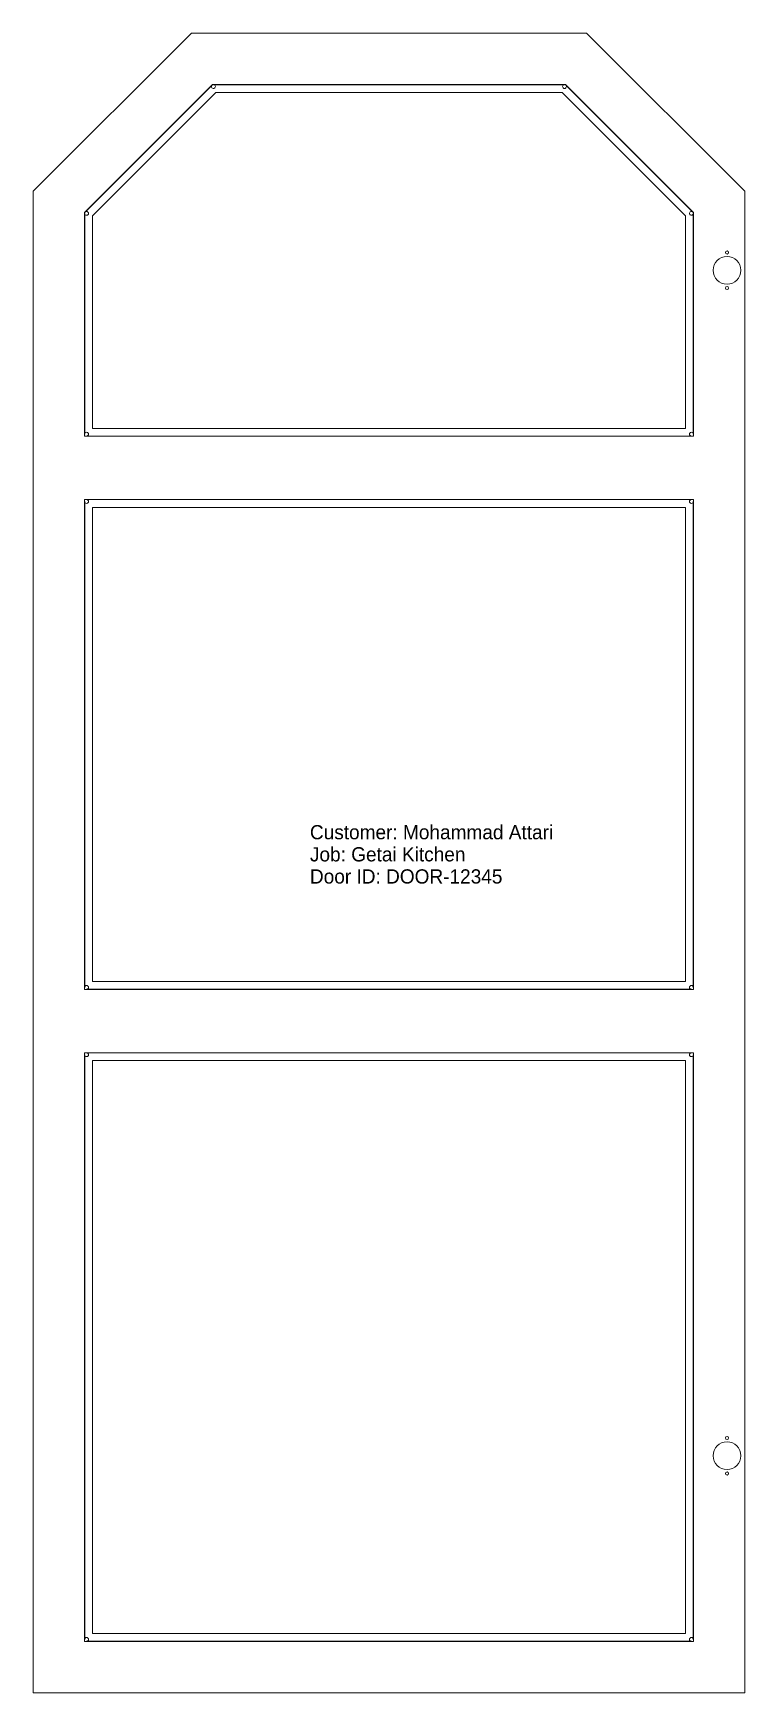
# Model space of a CAD drawing. Extents: x 0 to 900, y 0 to 2100.
import ezdxf

# ---------------------------------------------------------------- set-up
doc = ezdxf.new("R2010")
doc.units = 0
for name, color, linetype, lineweight in [('HINGE_CUPS', 3, 'Continuous', 0), ('HINGE_SCREW_HOLES', 3, 'Continuous', 0), ('INNER_PERIMETER_CUT', 1, 'Continuous', 0), ('INNER_REBATE', 1, 'Continuous', 0), ('panel', 2, 'Continuous', 0), ('PART_IDENTIFICATION', 7, 'Continuous', 0), ('PERIMETER_CUT', 5, 'Continuous', 0)]:
    doc.layers.add(name, color=color, linetype=linetype, lineweight=lineweight)

msp = doc.modelspace()

# ---------------------------------------------------------------- linework, layer by layer
at = {"layer": 'HINGE_CUPS'}
for centre in [(877.5, 1800), (877.5, 300)]:
    msp.add_circle(centre, 17.5, dxfattribs=at)
at = {"layer": 'HINGE_SCREW_HOLES'}
for centre in [(877.5, 1822.5), (877.5, 1777.5), (877.5, 322.5), (877.5, 277.5)]:
    msp.add_circle(centre, 2, dxfattribs=at)
at = {"layer": 'INNER_PERIMETER_CUT'}
for points in [[(75, 1600), (75, 1868.9), (231.1, 2025), (668.9, 2025), (825, 1868.9), (825, 1600)], [(75, 900), (75, 1500), (825, 1500), (825, 900)], [(75, 75), (75, 800), (825, 800), (825, 75)]]:
    msp.add_lwpolyline(points, close=True, dxfattribs=at)
at = {"layer": 'INNER_REBATE'}
for points in [[(65, 1590), (65, 1873.1), (226.9, 2035), (673.1, 2035), (835, 1873.1), (835, 1590)], [(65, 890), (65, 1510), (835, 1510), (835, 890)], [(65, 65), (65, 810), (835, 810), (835, 65)]]:
    msp.add_lwpolyline(points, close=True, dxfattribs=at)
at = {"layer": 'panel'}
for points in [[(67.6, 1590.2), (68.5, 1590.4), (69.3, 1590.9), (69.8, 1591.7), (70, 1592.6), (69.8, 1593.5), (69.3, 1594.3), (68.5, 1594.8), (67.6, 1595), (66.7, 1594.8), (65.9, 1594.3), (65.4, 1593.5), (65.2, 1592.6), (65.2, 1872), (65.4, 1871.1), (65.9, 1870.3), (66.7, 1869.8), (67.6, 1869.6), (68.5, 1869.8), (69.3, 1870.3), (69.8, 1871.1), (70, 1872), (69.8, 1872.9), (69.3, 1873.7), (68.5, 1874.2), (67.6, 1874.4), (66.7, 1874.2), (65.9, 1873.7), (226.3, 2034.1), (225.8, 2033.4), (225.6, 2032.6), (225.7, 2031.7), (226.1, 2030.9), (226.8, 2030.3), (227.6, 2030.1), (228.5, 2030.1), (229.3, 2030.4), (229.9, 2031), (230.3, 2031.8), (230.4, 2032.7), (230.1, 2033.5), (229.6, 2034.2), (228.9, 2034.7), (228, 2034.8), (672, 2034.8), (671.1, 2034.6), (670.3, 2034.1), (669.8, 2033.3), (669.6, 2032.4), (669.8, 2031.5), (670.3, 2030.7), (671.1, 2030.2), (672, 2030), (672.9, 2030.2), (673.7, 2030.7), (674.2, 2031.5), (674.4, 2032.4), (674.2, 2033.3), (673.7, 2034.1), (834.1, 1873.7), (833.4, 1874.2), (832.6, 1874.4), (831.7, 1874.3), (830.9, 1873.9), (830.3, 1873.2), (830.1, 1872.4), (830.1, 1871.5), (830.4, 1870.7), (831, 1870.1), (831.8, 1869.7), (832.7, 1869.6), (833.5, 1869.9), (834.2, 1870.4), (834.7, 1871.1), (834.8, 1872), (834.8, 1592.6), (834.6, 1593.5), (834.1, 1594.3), (833.3, 1594.8), (832.4, 1595), (831.5, 1594.8), (830.7, 1594.3), (830.2, 1593.5), (830, 1592.6), (830.2, 1591.7), (830.7, 1590.9), (831.5, 1590.4), (832.4, 1590.2)], [(67.6, 890.2), (68.5, 890.4), (69.3, 890.9), (69.8, 891.7), (70, 892.6), (69.8, 893.5), (69.3, 894.3), (68.5, 894.8), (67.6, 895), (66.7, 894.8), (65.9, 894.3), (65.4, 893.5), (65.2, 892.6), (65.2, 1507.4), (65.4, 1506.5), (65.9, 1505.7), (66.7, 1505.2), (67.6, 1505), (68.5, 1505.2), (69.3, 1505.7), (69.8, 1506.5), (70, 1507.4), (69.8, 1508.3), (69.3, 1509.1), (68.5, 1509.6), (67.6, 1509.8), (832.4, 1509.8), (831.5, 1509.6), (830.7, 1509.1), (830.2, 1508.3), (830, 1507.4), (830.2, 1506.5), (830.7, 1505.7), (831.5, 1505.2), (832.4, 1505), (833.3, 1505.2), (834.1, 1505.7), (834.6, 1506.5), (834.8, 1507.4), (834.8, 892.6), (834.6, 893.5), (834.1, 894.3), (833.3, 894.8), (832.4, 895), (831.5, 894.8), (830.7, 894.3), (830.2, 893.5), (830, 892.6), (830.2, 891.7), (830.7, 890.9), (831.5, 890.4), (832.4, 890.2)], [(67.6, 65.2), (68.5, 65.4), (69.3, 65.9), (69.8, 66.7), (70, 67.6), (69.8, 68.5), (69.3, 69.3), (68.5, 69.8), (67.6, 70), (66.7, 69.8), (65.9, 69.3), (65.4, 68.5), (65.2, 67.6), (65.2, 807.4), (65.4, 806.5), (65.9, 805.7), (66.7, 805.2), (67.6, 805), (68.5, 805.2), (69.3, 805.7), (69.8, 806.5), (70, 807.4), (69.8, 808.3), (69.3, 809.1), (68.5, 809.6), (67.6, 809.8), (832.4, 809.8), (831.5, 809.6), (830.7, 809.1), (830.2, 808.3), (830, 807.4), (830.2, 806.5), (830.7, 805.7), (831.5, 805.2), (832.4, 805), (833.3, 805.2), (834.1, 805.7), (834.6, 806.5), (834.8, 807.4), (834.8, 67.6), (834.6, 68.5), (834.1, 69.3), (833.3, 69.8), (832.4, 70), (831.5, 69.8), (830.7, 69.3), (830.2, 68.5), (830, 67.6), (830.2, 66.7), (830.7, 65.9), (831.5, 65.4), (832.4, 65.2)]]:
    msp.add_lwpolyline(points, close=True, dxfattribs=at)
at = {"layer": 'PERIMETER_CUT'}
msp.add_lwpolyline([(900, 1900), (700, 2100), (200, 2100), (0, 1900), (0, 0), (900, 0)], close=True, dxfattribs=at)

# ---------------------------------------------------------------- texts
at = {"layer": 'PART_IDENTIFICATION'}
for s, p in [('Customer: Mohammad Attari', (350, 1080)), ('Job: Getai Kitchen', (350, 1052)), ('Door ID: DOOR-12345', (350, 1024))]:
    msp.add_text(s, height=18, dxfattribs=at).set_placement(p)

doc.saveas('drawing.dxf')
